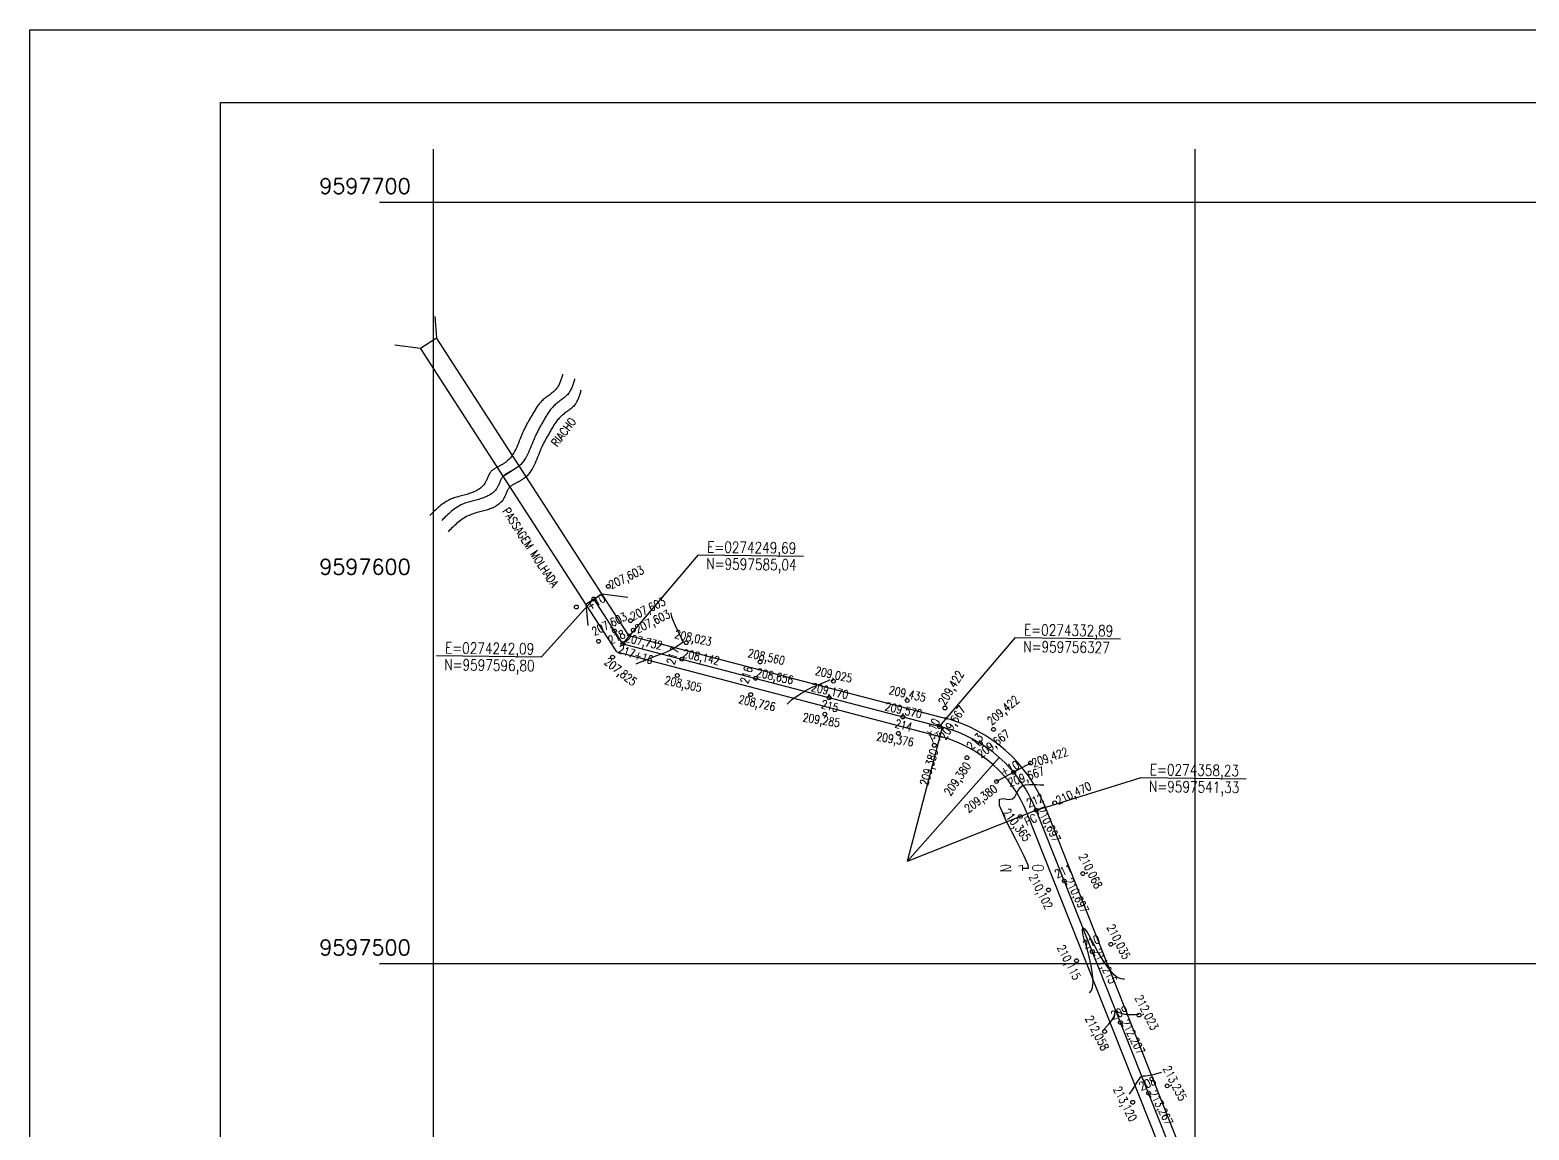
# Model space of a CAD drawing. Header units: millimetres. Extents: x 276147 to 291056, y 9594849 to 9609891.
# Drawn here: x 282379.1 to 282772.8, y 9608649.2 to 9608938.1 of the extents above; entities that cross this region are included whole.
import ezdxf
from ezdxf.enums import TextEntityAlignment as Align

# ---------------------------------------------------------------- set-up
doc = ezdxf.new("R2010")
doc.units = ezdxf.units.MM
doc.header["$LTSCALE"] = 10
doc.linetypes.add('ACAD_ISO02W100', pattern=[15, 12, -3])
doc.linetypes.add('CONTINUO', pattern=[0])
for name, color, linetype in [('2000-Top_malha_coord', 2, 'Continuous'), ('Curvas mestras', 30, 'Continuous'), ('Curvas simples', 9, 'Continuous'), ('Curvas texto', 2, 'Continuous'), ('LINHA02', 8, 'Continuous'), ('TEXTO-PAPEL', 7, 'Continuous'), ('TEXTO02', 3, 'Continuous'), ('Top_malha_coord', 8, 'Continuous')]:
    doc.layers.add(name, color=color, linetype=linetype)
doc.styles.add('r80', font='romans.shx')
doc.styles.add('ROMANS', font='romans.shx', dxfattribs={"width": 0.8, "height": 4})
doc.styles.add('SIMPLEX', font='simplex', dxfattribs={"height": 0.2})

# ---------------------------------------------------------------- blocks, each defined once
blk = doc.blocks.new('Curvas')
at = {"layer": 'Curvas mestras', "linetype": 'CONTINUO'}
blk.add_polyline3d([(274354.836982, 9597525.07722, 210), (274355.336585, 9597525.062452, 210), (274355.865981, 9597525.016778, 210), (274356.278394, 9597525.060688, 210), (274356.179444, 9597525.86115, 210), (274355.112848, 9597528.221754, 210), (274352.885914, 9597532.530289, 210), (274350.360303, 9597537.511361, 210), (274348.661266, 9597541.473778, 210), (274348.589356, 9597543.197009, 210), (274349.646325, 9597543.343167, 210), (274351.009228, 9597543.045023, 210), (274352.018963, 9597543.206152, 210), (274352.6718, 9597543.813324, 210), (274353.127853, 9597544.624109, 210), (274353.535851, 9597545.424516, 210), (274353.99898, 9597546.114305, 210), (274354.60904, 9597546.621677, 210), (274355.426895, 9597546.899774, 210), (274356.389663, 9597547.001518, 210), (274357.403524, 9597547.004775, 210), (274358.375188, 9597546.976523, 210), (274359.213473, 9597546.940186, 210), (274359.827729, 9597546.9083, 210), (274360.159893, 9597546.890369, 210), (274360.28227, 9597546.883762, 210), (274360.299752, 9597546.882819, 210)], dxfattribs=at)
at = {"layer": 'Curvas simples', "linetype": 'CONTINUO'}
for points in [[(274253.227083, 9597578.690979, 208), (274254.444929, 9597579.220837, 208), (274255.37773, 9597579.617731, 208), (274256.446687, 9597580.056798, 208), (274257.551093, 9597580.488107, 208), (274258.621348, 9597580.885747, 208), (274259.595626, 9597581.229816, 208), (274260.442041, 9597581.51945, 208), (274261.248452, 9597581.829949, 208), (274262.132658, 9597582.255653, 208), (274263.158457, 9597582.849035, 208), (274264.173665, 9597583.495098, 208), (274264.972096, 9597584.036977, 208), (274265.403707, 9597584.360647, 208), (274265.543013, 9597584.523433, 208), (274265.520669, 9597584.625501, 208), (274265.432094, 9597584.780655, 208), (274265.231763, 9597585.157253, 208), (274264.838916, 9597585.937294, 208), (274264.218306, 9597587.212254, 208), (274263.51675, 9597588.711522, 208), (274262.926577, 9597590.073966, 208), (274262.591463, 9597591.018402, 208), (274262.460469, 9597591.583455, 208), (274262.434002, 9597591.887695, 208), (274262.428794, 9597592.037836, 208), (274262.426875, 9597592.093151, 208), (274262.426601, 9597592.101053, 208)], [(274292.843082, 9597568.104494, 209), (274293.489387, 9597568.737514, 209), (274294.030024, 9597569.220738, 209), (274294.729881, 9597569.771617, 209), (274295.559931, 9597570.336296, 209), (274296.427147, 9597570.877429, 209), (274297.222501, 9597571.3618, 209), (274297.888513, 9597571.773205, 209), (274298.573883, 9597572.163508, 209), (274299.478858, 9597572.601585, 209), (274300.715258, 9597573.127157, 209), (274302.041201, 9597573.663321, 209), (274303.126379, 9597574.104012, 209), (274303.727296, 9597574.371021, 209), (274303.94771, 9597574.497529, 209), (274303.978193, 9597574.544569, 209), (274303.977518, 9597574.564028, 209), (274303.97727, 9597574.571197, 209), (274303.977234, 9597574.572221, 209)], [(274372.220629, 9597492.252604, 211), (274372.7821, 9597492.912957, 211), (274373.090051, 9597493.689517, 211), (274373.227922, 9597495.05625, 211), (274373.074256, 9597497.108367, 211), (274372.698882, 9597499.499335, 211), (274372.21945, 9597501.772184, 211), (274371.736833, 9597503.584154, 211), (274371.284782, 9597505.049327, 211), (274370.880268, 9597506.395999, 211), (274370.555012, 9597507.756119, 211), (274370.399725, 9597508.876267, 211), (274370.519868, 9597509.406681, 211), (274370.974536, 9597509.110409, 211), (274371.637359, 9597508.201737, 211), (274372.335603, 9597507.007764, 211), (274372.956051, 9597505.77377, 211), (274373.623559, 9597504.417773, 211), (274374.522502, 9597502.775973, 211), (274375.767193, 9597500.783953, 211), (274377.191706, 9597498.774829, 211), (274378.560054, 9597497.181099, 211), (274379.676563, 9597496.31552, 211), (274380.506817, 9597496.011872, 211), (274381.056716, 9597495.984195, 211), (274381.346421, 9597495.994741, 211), (274381.453155, 9597495.998627, 211), (274381.468402, 9597495.999182, 211)], [(274376.016821, 9597482.684925, 212), (274377.23048, 9597483.990147, 212), (274378.010702, 9597484.935132, 212), (274378.641759, 9597485.92165, 212), (274378.944868, 9597486.789456, 212), (274379.04216, 9597487.41626, 212), (274379.13099, 9597487.689262, 212), (274379.388346, 9597487.553395, 212), (274379.90973, 9597487.184509, 212), (274380.770275, 9597486.816185, 212), (274381.978527, 9597486.628938, 212), (274383.276684, 9597486.591005, 212), (274384.340359, 9597486.617558, 212), (274384.930277, 9597486.639033, 212), (274385.147616, 9597486.646945, 212), (274385.178664, 9597486.648075, 212)], [(274382.780441, 9597465.640565, 213), (274383.702364, 9597467.100569, 213), (274384.333829, 9597468.101133, 213), (274384.925958, 9597469.040441, 213), (274385.364246, 9597469.722779, 213), (274385.696417, 9597470.149718, 213), (274386.010754, 9597470.372148, 213), (274386.393347, 9597470.449683, 213), (274386.921513, 9597470.47683, 213), (274387.67038, 9597470.556819, 213), (274388.661526, 9597470.760061, 213), (274389.702334, 9597471.025693, 213), (274390.546641, 9597471.260032, 213), (274391.0139, 9597471.391952, 213), (274391.186048, 9597471.440554, 213), (274391.210641, 9597471.447497, 213)]]:
    blk.add_polyline3d(points, dxfattribs=at)
at = {"layer": 'Curvas texto', "style": 'SIMPLEX', "width": 3.563358}
blk.add_text('210', height=1.5, rotation=0.17042514, dxfattribs=at).set_placement((274348.133979, 9597524.307279, 210), (274360.8602, 9597524.345133, 210), align=Align.FIT)

msp = doc.modelspace()

# ---------------------------------------------------------------- linework, layer by layer
at = {"color": 5}
for p, q in [((282429.13, 9605991.81), (282429.13, 9608919.04)), ((282429.13, 9608919.04), (284692.03, 9608919.04))]:
    msp.add_line(p, q, dxfattribs=at)
at = {"layer": 'LINHA02'}
for p, q in [((282379.13, 9605973.36), (282379.13, 9608938.13)), ((282379.13, 9608938.13), (284711.83, 9608938.13)), ((282534.78, 9608776.88), (282554.69, 9608800.28)), ((282554.69, 9608800.28), (282582.29, 9608799.94)), ((282513.47, 9608773.45), (282527.2, 9608788.67)), ((282618, 9608755.14), (282637.91, 9608778.53)), ((282637.91, 9608778.53), (282665.51, 9608778.19)), ((282485.87, 9608773.79), (282513.47, 9608773.45)), ((282643.34, 9608733.2), (282670.93, 9608741.8)), ((282670.93, 9608741.8), (282698.52, 9608741.46))]:
    msp.add_line(p, q, dxfattribs=at)
at = {"layer": 'TEXTO-PAPEL', "color": 4, "linetype": 'ACAD_ISO02W100'}
for p, q in [((282485.4, 9608862.85), (282485.89, 9608857.22)), ((282529.3, 9608790.03), (282485.89, 9608857.22)), ((282474.92, 9608855.39), (282481.69, 9608854.51)), ((282525.1, 9608787.31), (282481.69, 9608854.51)), ((282529.3, 9608790.03), (282536.08, 9608789.15)), ((282525.1, 9608787.31), (282525.6, 9608781.69))]:
    msp.add_line(p, q, dxfattribs=at)
at = {"layer": 'TEXTO-PAPEL', "color": 7, "linetype": 'Continuous'}
for p, q in [((282481.69, 9608854.51), (282485.89, 9608857.22)), ((282503.4, 9608820.91), (282507.6, 9608823.63)), ((282525.1, 9608787.31), (282529.3, 9608790.03)), ((282534.8, 9608776.91), (282527.2, 9608788.67)), ((282534.8, 9608776.91), (282618.73, 9608754.98)), ((282609.52, 9608719.78), (282618.73, 9608754.99)), ((282609.52, 9608719.78), (282633.64, 9608747.03)), ((282641.9, 9608745.56), (282632.92, 9608740.7)), ((282609.52, 9608719.78), (282645.67, 9608734.12)), ((282687.6, 9608621.66), (282643.34, 9608733.2))]:
    msp.add_line(p, q, dxfattribs=at)
for centre in [(282527.2, 9608788.67), (282531.02, 9608791.98), (282522.62, 9608786.56), (282536.83, 9608782.98), (282537.55, 9608780.47), (282528.43, 9608777.56), (282532.63, 9608780.27), (282534.8, 9608776.91), (282551.45, 9608777.17), (282532.12, 9608773.37), (282550.28, 9608772.86), (282570.89, 9608772.12), (282549.11, 9608768.55), (282569.64, 9608767.83), (282590.1, 9608767.06), (282568.39, 9608763.54), (282588.98, 9608762.73), (282609.48, 9608761.99), (282587.85, 9608758.41), (282608.33, 9608757.67), (282619.4, 9608760.03), (282607.17, 9608753.35), (282618, 9608755.14), (282632.15, 9608754.41), (282616.59, 9608750.22), (282628.67, 9608750.69), (282625.17, 9608746.96), (282641.9, 9608745.56), (282637.42, 9608743.14), (282632.92, 9608740.7), (282648.22, 9608735.12), (282639.2, 9608731.54), (282643.34, 9608733.2), (282650.72, 9608714.61), (282655.6, 9608716.53), (282646.57, 9608712.23), (282662.97, 9608697.95), (282658.1, 9608696.02), (282653.95, 9608693.64), (282670.35, 9608679.36), (282661.32, 9608675.05), (282665.47, 9608677.43), (282672.85, 9608658.84), (282677.73, 9608660.77), (282668.7, 9608656.46)]:
    msp.add_circle(centre, 0.5, dxfattribs=at)
msp.add_arc((282609.52, 9608719.78), 36.39, 21.6433, 75.3348, dxfattribs=at)
at = {"layer": 'TEXTO-PAPEL', "color": 4, "linetype": 'ACAD_ISO02W100'}
for points in [[(282519, 9608847.74), (282517.39, 9608843.93), (282513.69, 9608840.82), (282510.91, 9608836.89), (282508.72, 9608832.85), (282504.46, 9608824.92), (282502.36, 9608823.56), (282500.26, 9608822.21), (282498.54, 9608819), (282494.84, 9608816.46), (282489.53, 9608814.84), (282484.09, 9608810.57)], [(282522.15, 9608846.45), (282520.53, 9608842.64), (282516.83, 9608839.52), (282514.06, 9608835.6), (282511.86, 9608831.56), (282507.6, 9608823.63), (282505.5, 9608822.27), (282503.4, 9608820.91), (282501.69, 9608817.7), (282497.99, 9608815.16), (282492.67, 9608813.55), (282487.24, 9608809.28)], [(282523.81, 9608843.49), (282522.2, 9608839.69), (282518.5, 9608836.57), (282515.72, 9608832.64), (282513.53, 9608828.6), (282509.26, 9608820.67), (282507.16, 9608819.31), (282505.06, 9608817.96), (282503.35, 9608814.75), (282499.65, 9608812.21), (282494.34, 9608810.59), (282488.9, 9608806.32)]]:
    msp.add_spline(points, degree=3, dxfattribs=at)
at = {"layer": 'Top_malha_coord'}
for p, q in [((282485.09, 9606072.33), (282485.09, 9608906.81)), ((282685.09, 9606072.33), (282685.09, 9608906.81)), ((282470.91, 9608892.92), (284285.09, 9608892.92)), ((282470.91, 9608692.92), (284285.09, 9608692.92))]:
    msp.add_line(p, q, dxfattribs=at)
at = {"layer": 'Top_malha_coord', "color": 6}
for p, q in [((282536.37, 9608779.08), (282529.3, 9608790.03)), ((282533.23, 9608774.74), (282525.1, 9608787.31)), ((282536.37, 9608779.08), (282620.04, 9608757.22)), ((282533.23, 9608774.74), (282618.73, 9608752.39)), ((282690.33, 9608621.56), (282645.67, 9608734.12)), ((282684.87, 9608621.77), (282641.02, 9608732.28))]:
    msp.add_line(p, q, dxfattribs=at)
for radius in [38.89, 33.89]:
    msp.add_arc((282609.52, 9608719.78), radius, 21.6433, 75.3348, dxfattribs=at)

# ---------------------------------------------------------------- block references
msp.add_blockref('Curvas', (8285.09, 11192.92), dxfattribs=at)

# ---------------------------------------------------------------- texts
at = {"style": 'ROMANS', "width": 0.8}
for s, p in [('E=0274249,69', (282556.98, 9608803.79)), ('N=9597585,04', (282556.77, 9608799.38)), ('E=0274332,89', (282640.2, 9608782.04)), ('E=0274242,09', (282488.16, 9608777.3)), ('N=959756327', (282639.99, 9608777.63)), ('N=9597596,80', (282487.95, 9608772.89)), ('E=0274358,23', (282673.22, 9608745.31)), ('N=9597541,33', (282673.01, 9608740.9))]:
    msp.add_text(s, height=2.9046, rotation=359.2617, dxfattribs=at).set_placement(p, align=Align.TOP_LEFT)
at = {"layer": '2000-Top_malha_coord', "style": 'r80'}
for s, p in [('9597700', (282455.09, 9608893.92)), ('9597600', (282455.09, 9608793.92)), ('9597500', (282455.09, 9608693.92))]:
    msp.add_text(s, height=4, dxfattribs=at).set_placement(p, align=Align.BOTTOM_LEFT)
at = {"layer": 'TEXTO02', "style": 'ROMANS', "width": 0.8}
for s, height, rotation, p in [('RIACHO', 2.207, 53.0058, (282515.82, 9608829.8)), ('PASSAGEM MOLHADA', 2.2072, 302.9985, (282504.92, 9608812.95)), ('207,603', 2.207, 26.0703, (282530.8, 9608793.19)), ('+10', 2.207, 30.5488, (282525.06, 9608787.55)), ('207,603', 2.207, 26.0703, (282536.48, 9608784.93)), ('207,603', 2.207, 26.0703, (282526.36, 9608780.94)), ('207,603', 2.207, 26.0703, (282537.68, 9608781.58)), ('218', 2.207, 26.0703, (282530.65, 9608778.65)), ('207,732', 2.207, 347.5351, (282535.8, 9608779.58)), ('208,023', 2.207, 347.5351, (282548.73, 9608780.58)), ('207,825', 2.207, 321.514, (282531.06, 9608773.52)), ('217+16', 2.207, 341.1118, (282534, 9608776.66)), ('217', 2.207, 73.8097, (282546.22, 9608771.85)), ('208,142', 2.207, 347.5351, (282550.83, 9608775.53)), ('208,560', 2.207, 347.5351, (282567.94, 9608775.6)), ('216', 2.207, 73.8097, (282565.57, 9608766.82)), ('208,656', 2.207, 347.5351, (282570.19, 9608770.5)), ('209,025', 2.207, 347.5351, (282585.64, 9608770.95)), ('209,422', 2.207, 58.8, (282617.48, 9608761.69)), ('208,305', 2.207, 347.5351, (282546.13, 9608768.49)), ('209,170', 2.207, 347.5351, (282584.62, 9608766.65)), ('209,435', 2.207, 347.5351, (282604.99, 9608765.88)), ('208,726', 2.207, 347.5351, (282565.49, 9608763.46)), ('215', 2.207, 345.5695, (282587.27, 9608762.18)), ('209,570', 2.207, 347.5351, (282603.97, 9608761.59)), ('209,422', 2.207, 40.6397, (282630.22, 9608757.08)), ('209,285', 2.207, 350.6526, (282582.28, 9608758.73)), ('209,667', 2.207, 55.8116, (282617.65, 9608752.72)), ('209,376', 2.207, 350.6526, (282601.62, 9608753.67)), ('214', 2.207, 345.5695, (282606.62, 9608757.11)), ('+10', 2.207, 63.7069, (282613.99, 9608753.07)), ('PT', 2.207, 24.9339, (282615.2, 9608752.67)), ('209,667', 2.207, 37.6513, (282627.59, 9608748.51)), ('213', 2.207, 45.5467, (282624.85, 9608750.38)), ('209,422', 2.207, 19.2283, (282641.93, 9608746.5)), ('209,380', 2.207, 73.4951, (282612.74, 9608740.06)), ('209,380', 2.207, 55.3348, (282618.97, 9608738)), ('+10', 2.207, 27.1236, (282633.7, 9608744.05)), ('209,667', 2.207, 19.2283, (282635.71, 9608741.4)), ('209,380', 2.207, 36.9118, (282624.21, 9608734.16)), ('210,470', 2.207, 24.9339, (282648.23, 9608736.56)), ('212', 2.207, 23.2572, (282640.54, 9608735.87)), ('210,697', 2.207, 296.9826, (282645.45, 9608734.28)), ('210,365', 2.207, 306.706, (282636.22, 9608733.92)), ('PC', 2.207, 24.9339, (282639.97, 9608731)), ('211', 2.207, 23.2572, (282647.92, 9608717.28)), ('210,068', 2.207, 296.9826, (282656.4, 9608722.1)), ('210,102', 2.207, 296.9826, (282643.35, 9608716.7)), ('210,697', 2.207, 296.9826, (282652.83, 9608715.69)), ('210,035', 2.207, 296.9826, (282663.77, 9608703.51)), ('210', 2.207, 23.2572, (282655.29, 9608698.69)), ('210,115', 2.207, 296.9826, (282650.73, 9608698.11)), ('211,215', 2.207, 296.9826, (282660.2, 9608697.1)), ('212,023', 2.207, 296.9826, (282671.15, 9608684.92)), ('212,058', 2.207, 296.9826, (282658.11, 9608679.52)), ('209', 2.207, 23.2572, (282662.67, 9608680.1)), ('212,207', 2.207, 296.9826, (282667.58, 9608678.51)), ('208', 2.207, 23.2572, (282670.05, 9608661.51)), ('213,235', 2.207, 296.9826, (282678.53, 9608666.33)), ('213,120', 2.207, 296.9826, (282665.48, 9608660.93)), ('213,267', 2.207, 296.9826, (282674.96, 9608659.92))]:
    msp.add_text(s, height=height, rotation=rotation, dxfattribs=at).set_placement(p, align=Align.TOP_LEFT)

doc.saveas('drawing.dxf')
